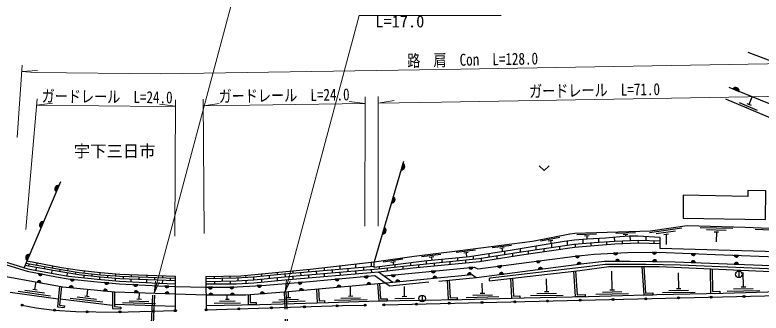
# Model space of a CAD drawing. Units: millimetres at full size, sheet at 1:1000; details may follow other scales. Extents: x 40000 to 680000, y 20000 to 380000.
# Drawn here: x 203468 to 317349, y 271571 to 317092 of the extents above; entities that cross this region are included whole.
import ezdxf
from ezdxf.enums import TextEntityAlignment as Align

# ---------------------------------------------------------------- set-up
doc = ezdxf.new("R2010")
doc.units = ezdxf.units.MM
doc.header["$LTSCALE"] = 1000
doc.linetypes.add('DASHED', pattern=[7.5, 6, -1.5])
doc.layers.add('M-BGD', color=7, linetype='Continuous', lineweight=25)
doc.layers.add('M-STR-HTXT', color=7, linetype='Continuous', lineweight=13)
doc.layers.add('M-BMK-HTXT', color=7, linetype='Continuous')
doc.styles.add('ＭＳ ゴシック', font='')
doc.styles.get('ＭＳ ゴシック').set_extended_font_data('MS Gothic')

# ---------------------------------------------------------------- blocks, each defined once
blk = doc.blocks.new('open_arrow')
at = {"color": 0, "linetype": 'Continuous', "lineweight": -2}
blk.add_lwpolyline([(7.5, 1.25), (0, 0), (7.5, -1.25)], dxfattribs=at)

msp = doc.modelspace()

# ---------------------------------------------------------------- hatches: boundary and pattern name
at = {"layer": 'M-BGD'}
for points in [[(313058, 305788, -0.82183), (313977, 305418)], [(262686, 294387, -0.82183), (262409, 293436)], [(209782, 290129, -0.82183), (210169, 291041)], [(261215, 289345, -0.82183), (260937, 288393)], [(207443, 284611, -0.82183), (207830, 285524)], [(259837, 284623, -0.82183), (259559, 283672)], [(205328, 279622, -0.82183), (205715, 280534)], [(289004, 280257), (289626, 280328, -0.84072)], [(294846, 280735), (295471, 280767, -0.84072)], [(300760, 280864), (301385, 280844, -0.84072)], [(306703, 280641), (307328, 280615, -0.84072)], [(313257, 280389), (313883, 280367, -0.84072)], [(283050, 279492), (283671, 279572, -0.84072)], [(289889, 279078), (289268, 278997, -0.84072)], [(295744, 279497), (295118, 279497, -0.84072)], [(301423, 279435), (300797, 279445, -0.84072)], [(307316, 279276), (306691, 279299, -0.84072)], [(313889, 279027), (313264, 279050, -0.84072)], [(267017, 277964), (267639, 278025, -0.84072)], [(272750, 278526), (273373, 278587, -0.84072)], [(277138, 278732), (277758, 278812, -0.84072)], [(283970, 278308), (283350, 278227, -0.84072)], [(207034, 277632), (207649, 277516, -0.84072)], [(211906, 276773), (212528, 276710, -0.84072)], [(252335, 276751), (252958, 276810, -0.84072)], [(256782, 277174), (257405, 277233, -0.84072)], [(260905, 277366), (261528, 277427, -0.84072)], [(267881, 276951), (267258, 276890, -0.84072)], [(273152, 277471), (272529, 277410, -0.84072)], [(278015, 277533), (277395, 277452, -0.84072)], [(207465, 276199), (206850, 276311, -0.84072)], [(212376, 275441), (211753, 275503, -0.84072)], [(217165, 276251), (217788, 276195, -0.84072)], [(221582, 275939), (222207, 275908, -0.84072)], [(226354, 275712), (226980, 275689, -0.84072)], [(241083, 275799), (240458, 275766, 0.84072)], [(246680, 276224), (247304, 276272, -0.84072)], [(253233, 275574), (252609, 275518, -0.84072)], [(257800, 275983), (257177, 275927, -0.84072)], [(262210, 276391), (261587, 276330, -0.84072)], [(217590, 274926), (216967, 274987, -0.84072)], [(222302, 274691), (221677, 274712, -0.84072)], [(227005, 274529), (226379, 274550, -0.84072)], [(232990, 275536), (233616, 275539, -0.84072)], [(233694, 274332), (233069, 274332, -0.84072)], [(236252, 275542), (236877, 275576, -0.84072)], [(236970, 274332), (236345, 274332, -0.84072)], [(241534, 274559), (240910, 274508, -0.84072)], [(247490, 275061), (246867, 275005, -0.84072)], [(274603, 273179, -1), (274903, 273186, -1)], [(279602, 273296, -1), (279902, 273302, -1)], [(284600, 273412, -1), (284900, 273419, -1)], [(289599, 273528, -1), (289899, 273535, -1)], [(294598, 273644, -1), (294898, 273651, -1)], [(299596, 273760, -1), (299896, 273767, -1)], [(304595, 273876, -1), (304895, 273883, -1)], [(309594, 273993, -1), (309893, 274000, -1)], [(314592, 274109, -1), (314892, 274116, -1)], [(204429, 272809, -1), (204729, 272789, -1)], [(232496, 272052, -1), (232796, 272052, -1)], [(237494, 272204, -1), (237793, 272213, -1)], [(242491, 272361, -1), (242791, 272370, -1)], [(247489, 272517, -1), (247788, 272527, -1)], [(252486, 272674, -1), (252786, 272683, -1)], [(256758, 272794, -1), (257058, 272803, -1)], [(259607, 272831, -1), (259907, 272838, -1)], [(264606, 272947, -1), (264906, 272954, -1)], [(269604, 273063, -1), (269904, 273070, -1)], [(209366, 272029, -1), (209665, 272008, -1)], [(214358, 271779, -1), (214658, 271776, -1)], [(219357, 271740, -1), (219657, 271747, -0.41421), (219511, 271594, -0.41421)], [(224356, 271856, -1), (224656, 271863, -0.41421), (224510, 271710, -0.41421)], [(227804, 271950, -1), (228103, 271930, -1)]]:
    msp.add_hatch(color=256, dxfattribs=at).paths.add_polyline_path(points)

# ---------------------------------------------------------------- linework, layer by layer
for p, q in [((315317, 311391), (344339, 300547)), ((313058, 305788), (313977, 305418)), ((315509, 303426), (316008, 304600)), ((314011, 303737), (316771, 302562)), ((315186, 303563), (315831, 303289)), ((262786, 294727), (258315, 279406)), ((262686, 294387), (262409, 293436)), ((210413, 291617), (204860, 278518)), ((209782, 290129), (210169, 291041)), ((261215, 289345), (260937, 288393)), ((207443, 284611), (207830, 285524)), ((259837, 284623), (259559, 283672)), ((292234, 283625), (289236, 283521)), ((298164, 283829), (295166, 283726)), ((305251, 284531), (300301, 283824)), ((304303, 284093), (301333, 283669)), ((303207, 283633), (302514, 283534)), ((302860, 283584), (302849, 282060)), ((313039, 284463), (308040, 284597)), ((312031, 284190), (309032, 284270)), ((310873, 283921), (310174, 283939)), ((310523, 283930), (310483, 282431)), ((321455, 284096), (316460, 284338)), ((286650, 283126), (283704, 282559)), ((285566, 282673), (284879, 282541)), ((285223, 282607), (285308, 282166)), ((287754, 282565), (287772, 281925)), ((290148, 282825), (290165, 282203)), ((291093, 283345), (290394, 283321)), ((290744, 283333), (290759, 282875)), ((292545, 282961), (292560, 282407)), ((293759, 282487), (293771, 282037)), ((294941, 283129), (294957, 282568)), ((296156, 282620), (296168, 282170)), ((297023, 283550), (296323, 283526)), ((296673, 283538), (296683, 283256)), ((297337, 283289), (297355, 282671)), ((298554, 282722), (298567, 282272)), ((299740, 283218), (299755, 282692)), ((300957, 282656), (300969, 282205)), ((279262, 281908), (276287, 281524)), ((278152, 281523), (277458, 281433)), ((277805, 281478), (277875, 280938)), ((280585, 281371), (280599, 280877)), ((282974, 281773), (282990, 281227)), ((284185, 281402), (284198, 280949)), ((285364, 282175), (285381, 281576)), ((286576, 281750), (286589, 281298)), ((288968, 282093), (288980, 281642)), ((291363, 282313), (291375, 281862)), ((205328, 279622), (205715, 280534)), ((268494, 280532), (265517, 280163)), ((267382, 280152), (266687, 280066)), ((273772, 281199), (270797, 280814)), ((272663, 280813), (271968, 280724)), ((272315, 280769), (272399, 280125)), ((273413, 280256), (273426, 279814)), ((275804, 280621), (275818, 280135)), ((277013, 280320), (277026, 279867)), ((278195, 280987), (278208, 280506)), ((279403, 280691), (279416, 280238)), ((281794, 281053), (281807, 280600)), ((289626, 280328), (289004, 280257)), ((295471, 280767), (294846, 280735)), ((301385, 280844), (300760, 280864)), ((307328, 280615), (306703, 280641)), ((313883, 280367), (313257, 280389)), ((205595, 279078), (205547, 278751)), ((206824, 279186), (206776, 278859)), ((255439, 279079), (255456, 278480)), ((257833, 279351), (257851, 278686)), ((262659, 279777), (259688, 279358)), ((261554, 279379), (260861, 279281)), ((261207, 279330), (261267, 278908)), ((263839, 279228), (263849, 278860)), ((266231, 279518), (266243, 279101)), ((267035, 280109), (267097, 279603)), ((267440, 279220), (267453, 278769)), ((268626, 279754), (268637, 279339)), ((269834, 279458), (269847, 279007)), ((271020, 279989), (271032, 279577)), ((272229, 279696), (272241, 279245)), ((274622, 279949), (274635, 279496)), ((283671, 279572), (283050, 279492)), ((289268, 278997), (289889, 279078)), ((295118, 279497), (295744, 279497)), ((300797, 279445), (301423, 279435)), ((306691, 279299), (307316, 279276)), ((313264, 279050), (313889, 279027)), ((206728, 278533), (206665, 278109)), ((207957, 278641), (207909, 278315)), ((209089, 278096), (209026, 277664)), ((209186, 278750), (209138, 278423)), ((210318, 278205), (210270, 277878)), ((211552, 278341), (211503, 278014)), ((214024, 277988), (214009, 277657)), ((245865, 278028), (245876, 277657)), ((248259, 278268), (248271, 277862)), ((249468, 277965), (249481, 277515)), ((250653, 278536), (250666, 278068)), ((251864, 278171), (251876, 277721)), ((253046, 278808), (253061, 278274)), ((254259, 278377), (254271, 277927)), ((255469, 278030), (255482, 277579)), ((256654, 278583), (256667, 278132)), ((257864, 278235), (257877, 277785)), ((258938, 277876), (261153, 276287)), ((259053, 278633), (259062, 278342)), ((260258, 278472), (260271, 278020)), ((261446, 278930), (261455, 278601)), ((262652, 278731), (262665, 278279)), ((265046, 278983), (265059, 278532)), ((267639, 278025), (267017, 277964)), ((273373, 278587), (272750, 278526)), ((277758, 278812), (277138, 278732)), ((283350, 278227), (283970, 278308)), ((294612, 275114), (294555, 277958)), ((313949, 277988), (313932, 276988)), ((207649, 277516), (207034, 277632)), ((211455, 277688), (211390, 277246)), ((212528, 276710), (211906, 276773)), ((212689, 277830), (212641, 277503)), ((213995, 277327), (213980, 276964)), ((215205, 277525), (215191, 277195)), ((216386, 277062), (216372, 276725)), ((216414, 277723), (216400, 277393)), ((217597, 277291), (217583, 276961)), ((218780, 276863), (218764, 276508)), ((218808, 277523), (218794, 277193)), ((219992, 277118), (219978, 276788)), ((221177, 276744), (221160, 276361)), ((221205, 277404), (221191, 277074)), ((222390, 277030), (222376, 276700)), ((223604, 277316), (223589, 276986)), ((224789, 276942), (224774, 276613)), ((226002, 277228), (225988, 276899)), ((227187, 276855), (227173, 276525)), ((232590, 277178), (232646, 272052)), ((233884, 277192), (233893, 276865)), ((235093, 276890), (235106, 276443)), ((236284, 277218), (236293, 276915)), ((237492, 276950), (237505, 276500)), ((238683, 277309), (238691, 277022)), ((239889, 277095), (239902, 276644)), ((241077, 277549), (241086, 277210)), ((241099, 276759), (241112, 276308)), ((242284, 277325), (242296, 276874)), ((243471, 277788), (243481, 277440)), ((243494, 276989), (243506, 276538)), ((244678, 277554), (244691, 277103)), ((245888, 277206), (245901, 276755)), ((247073, 277760), (247086, 277309)), ((248284, 277412), (248296, 276961)), ((250679, 277618), (250691, 277167)), ((252958, 276810), (252335, 276751)), ((253074, 277824), (253087, 277373)), ((257405, 277233), (256782, 277174)), ((261528, 277427), (260905, 277366)), ((267258, 276890), (267881, 276951)), ((272529, 277410), (273152, 277471)), ((277395, 277452), (278015, 277533)), ((284625, 274879), (284597, 276799)), ((304775, 275333), (304752, 277724)), ((314660, 275578), (314634, 277761)), ((206530, 275155), (206697, 276339)), ((206850, 276311), (207465, 276199)), ((217788, 276195), (217165, 276251)), ((222207, 275908), (221582, 275939)), ((223575, 276656), (223557, 276241)), ((225974, 276569), (225955, 276128)), ((226980, 275689), (226354, 275712)), ((233906, 276419), (233917, 276029)), ((236305, 276466), (236318, 276033)), ((238703, 276572), (238716, 276122)), ((241083, 275799), (240458, 275766)), ((247304, 276272), (246680, 276224)), ((254709, 274183), (254675, 275682)), ((257177, 275927), (257800, 275983)), ((261587, 276330), (262210, 276391)), ((262945, 274129), (262915, 275629)), ((274831, 274625), (274799, 276125)), ((202721, 274784), (210086, 273743)), ((203970, 274910), (208921, 274211)), ((205002, 275067), (207973, 274648)), ((206183, 275204), (206876, 275106)), ((211753, 275503), (212376, 275441)), ((214476, 274154), (214600, 275221)), ((216967, 274987), (217590, 274926)), ((221677, 274712), (222302, 274691)), ((222424, 273711), (222474, 274685)), ((226379, 274550), (227005, 274529)), ((233616, 275539), (232990, 275536)), ((236877, 275576), (236252, 275542)), ((240910, 274508), (241534, 274559)), ((245241, 273941), (245210, 274857)), ((246867, 275005), (247490, 275061)), ((252609, 275518), (253233, 275574)), ((274481, 274618), (275181, 274633)), ((283131, 274551), (286130, 274607)), ((284275, 274872), (284975, 274885)), ((292129, 274450), (297127, 274579)), ((293121, 274776), (296120, 274853)), ((294263, 275105), (294962, 275123)), ((300805, 274667), (300805, 274367)), ((301448, 274383), (311549, 274624)), ((302284, 274695), (307284, 274771)), ((303279, 275010), (306279, 275056)), ((304425, 275328), (305125, 275338)), ((311029, 274911), (311029, 274611)), ((311549, 274624), (321477, 274880)), ((312170, 274935), (317170, 275021)), ((313165, 275252), (316165, 275303)), ((314310, 275572), (315010, 275584)), ((210386, 273723), (218358, 272796)), ((211923, 273847), (216890, 273269)), ((212951, 274029), (215931, 273683)), ((214128, 274194), (214823, 274113)), ((220914, 273461), (223913, 273361)), ((222074, 273723), (222773, 273699)), ((233069, 274332), (233694, 274332)), ((234675, 273382), (237075, 273421)), ((235590, 273697), (236150, 273706)), ((235870, 273702), (235860, 274332)), ((236345, 274332), (236970, 274332)), ((242763, 273257), (247760, 273426)), ((243752, 273591), (246751, 273692)), ((244891, 273930), (245591, 273953)), ((250704, 273489), (250705, 273189)), ((252223, 273527), (257221, 273638)), ((253216, 273849), (256215, 273916)), ((254359, 274175), (255059, 274190)), ((258994, 273429), (271718, 273658)), ((259757, 272834), (328400, 274430)), ((260293, 273758), (260293, 273458)), ((261451, 273799), (264451, 273859)), ((262595, 274122), (263295, 274136)), ((265614, 274307), (265617, 273307)), ((270947, 273945), (270947, 273645)), ((271718, 273658), (281191, 273915)), ((272344, 273972), (277343, 274079)), ((273337, 274293), (276337, 274357)), ((280535, 274197), (280535, 273897)), ((281191, 273915), (290976, 274121)), ((282137, 274232), (287136, 274325)), ((290520, 274411), (290520, 274111)), ((290976, 274121), (301448, 274383)), ((211026, 272696), (210995, 272398)), ((218659, 272937), (227953, 272626)), ((219642, 272497), (219621, 272197)), ((219905, 273195), (224902, 273028)), ((233880, 273069), (237880, 273134)), ((240280, 273183), (240280, 272883))]:
    msp.add_line(p, q, dxfattribs=at)
at = {"layer": 'M-BGD', "linetype": 'DASHED'}
for p, q in [((227938, 275652), (232608, 275541)), ((223894, 260811), (224522, 274614)), ((224193, 260795), (224822, 274604)), ((227953, 274496), (232621, 274336)), ((245349, 257160), (244592, 274807)), ((245648, 257178), (244891, 274831))]:
    msp.add_line(p, q, dxfattribs=at)
at = {"layer": 'M-BGD'}
for points in [[(312419, 306046), (326791, 300254), (340832, 295356)], [(311917, 304302), (326853, 297946), (338791, 294108), (336122, 281884), (336787, 276302), (340576, 289196), (343293, 300938)], [(168410, 302441), (177833, 293943), (185159, 287525), (187070, 286007), (189557, 284326), (192165, 283202), (200827, 279337), (205347, 277950), (209817, 277108), (211603, 276804), (216019, 276355), (219424, 276047), (225396, 275748), (227938, 275652)], [(168678, 302738), (178099, 294241), (185416, 287832), (187307, 286330), (189750, 284678), (192326, 283569), (200967, 279712), (205443, 278339), (209887, 277502), (211656, 277200), (216057, 276753), (219452, 276446), (225414, 276148), (227953, 276052)], [(152553, 283300), (152765, 283657), (154824, 288234), (167468, 301279), (185344, 285490), (187109, 284196), (189828, 282786), (198146, 278801), (202122, 277170), (210761, 275601), (218721, 274814), (227953, 274496)], [(283483, 294051), (284233, 293351), (284983, 294051)], [(232590, 277178), (237959, 277237), (248506, 278292), (258315, 279406), (264418, 280268), (271434, 281139), (282457, 282563), (288153, 283660), (288915, 283751), (300447, 284148), (306062, 284950), (314915, 284713), (321103, 284413), (327386, 283812), (331108, 280724)], [(232598, 276394), (237251, 276485), (239914, 276645), (244620, 277097), (258895, 278324), (264228, 278901), (274336, 279905), (280741, 280899), (288842, 282081), (291897, 282362), (294999, 282571), (298647, 282726), (301959, 282626)], [(275867, 276518), (289669, 278084), (294134, 278658), (301818, 278658), (326758, 277586), (326892, 280696), (301923, 281453), (301973, 283086), (298529, 283290), (297255, 283289), (295787, 283205), (293643, 283012), (290819, 282879), (288853, 282721), (287313, 282503), (279350, 281163), (272839, 280168), (265926, 279488), (258272, 278535), (258315, 279406)], [(232602, 276027), (237265, 276035), (239949, 276196), (244661, 276649), (258938, 277876), (264274, 278454), (274393, 279458), (280808, 280454), (288895, 281634), (291933, 281914), (295024, 282121), (298650, 282276), (301945, 282176)], [(259801, 277258), (273567, 278606), (274120, 278344), (288957, 280252), (291877, 280581), (296967, 280845), (300448, 280873), (302886, 280798), (310327, 280492), (321070, 280114), (326856, 279865)], [(227953, 276827), (219475, 277137), (216515, 277380), (213268, 277739), (210515, 278169), (205134, 279163)], [(227953, 271940), (227953, 277157), (219495, 277466), (216546, 277709), (213312, 278066), (210571, 278494), (205266, 279474)], [(273891, 276996), (290300, 279132), (293471, 279497), (297390, 279497), (304251, 279392), (326799, 278538)], [(227953, 276497), (219455, 276807), (216483, 277052), (213224, 277412), (210460, 277843), (205002, 278852)], [(232593, 276838), (237237, 276935), (239879, 277094), (244579, 277545), (258282, 278723)], [(326775, 277986), (305074, 278872), (299763, 278986), (293541, 278986), (290735, 278625), (275980, 276884), (275846, 276873), (275867, 276518)], [(288706, 277974), (288985, 274079), (290520, 274111)], [(289004, 278008), (289264, 274379), (290520, 274411)], [(299166, 278658), (299436, 274333), (300805, 274367)], [(299467, 278658), (299718, 274633), (300805, 274667)], [(309598, 278324), (309650, 274579), (311029, 274611)], [(309898, 278311), (309946, 274879), (311029, 274911)], [(232608, 275541), (232825, 275535), (236398, 275550), (241173, 275804), (247302, 276272), (258385, 277326), (259998, 276179)], [(232621, 274336), (232738, 274332), (238732, 274332), (245200, 274856), (260642, 276237), (273200, 277476), (273891, 276996)], [(279121, 276887), (279264, 273863), (280535, 273897)], [(279420, 276921), (279550, 274163), (280535, 274197)], [(210291, 275686), (209957, 272507), (210995, 272398)], [(210587, 275632), (210286, 272774), (211026, 272696)], [(258814, 276073), (258995, 273429), (260293, 273458)], [(259113, 276100), (259275, 273729), (260293, 273758)], [(269431, 276577), (269600, 273620), (270947, 273645)], [(269730, 276605), (269883, 273920), (270947, 273945)], [(218376, 274848), (218353, 272285), (219621, 272197)], [(218676, 274818), (218656, 272565), (219642, 272497)], [(249491, 275240), (249606, 273156), (250705, 273189)], [(249790, 275266), (249890, 273457), (250704, 273489)], [(232638, 272749), (240861, 272893), (251313, 273207), (258994, 273429)], [(239057, 274358), (239062, 272861), (240280, 272883)], [(239357, 274383), (239361, 273161), (240280, 273183)], [(204579, 272799), (206732, 272386), (209432, 272024), (212786, 271796), (218920, 271730), (227953, 271940)], [(232646, 272052), (253481, 272705), (256908, 272799)]]:
    msp.add_lwpolyline(points, dxfattribs=at)
msp.add_lwpolyline([(305443, 289560), (305433, 286073), (317999, 285862), (318072, 290258), (315339, 290304), (315324, 289371)], close=True, dxfattribs=at)
at = {"layer": 'M-BGD', "linetype": 'DASHED'}
msp.add_lwpolyline([(259998, 276179), (260676, 275756), (273891, 276996)], dxfattribs=at)
at = {"layer": 'M-BGD'}
for centre, radius in [((313940, 277488), 500), ((265616, 273807), 500), ((274753, 273183), 150), ((279752, 273299), 150), ((284750, 273415), 150), ((289749, 273531), 150), ((294748, 273648), 150), ((299746, 273764), 150), ((304745, 273880), 150), ((309744, 273996), 150), ((314742, 274112), 150), ((204579, 272799), 150), ((232646, 272052), 150), ((237643, 272209), 150), ((242641, 272365), 150), ((247639, 272522), 150), ((252636, 272679), 150), ((256908, 272799), 150), ((259757, 272834), 150), ((264756, 272950), 150), ((269754, 273067), 150), ((209515, 272019), 150), ((214508, 271778), 150), ((219507, 271744), 150), ((224506, 271860), 150), ((227953, 271940), 150)]:
    msp.add_circle(centre, radius, dxfattribs=at)
for centre, radius, start, end in [((313481, 305512), 505, 349.22173, 146.87992), ((262454, 293939), 505, 264.90233, 62.56052), ((210066, 290547), 505, 78.19731, 235.8555), ((260982, 288896), 505, 264.90233, 62.56052), ((207727, 285029), 505, 78.19731, 235.8555), ((259604, 284175), 505, 264.90233, 62.56052), ((205612, 280040), 505, 78.19731, 235.8555), ((289309, 280347), 318, 196.32586, 356.54359), ((295156, 280806), 318, 192.85183, 353.06956), ((301074, 280908), 318, 188.12445, 348.34219), ((307017, 280683), 318, 187.53884, 347.75658), ((313572, 280433), 318, 187.87514, 348.09287), ((283353, 279586), 318, 197.21936, 357.43709), ((289585, 278984), 318, 17.30701, 177.52474), ((295431, 279443), 318, 9.89113, 170.10887), ((301109, 279386), 318, 9.00782, 169.22555), ((307001, 279233), 318, 7.72295, 167.94068), ((313574, 278984), 318, 7.72295, 167.94068), ((267323, 278049), 318, 195.48384, 355.70158), ((273056, 278610), 318, 195.48384, 355.70158), ((277441, 278826), 318, 197.21936, 357.43709), ((283667, 278213), 318, 17.30701, 177.52474), ((207352, 277628), 318, 179.22872, 339.44646), ((212223, 276796), 318, 184.08771, 344.30544), ((252641, 276835), 318, 195.32515, 355.54289), ((257088, 277258), 318, 195.32515, 355.54289), ((261211, 277451), 318, 195.48384, 355.70158), ((267575, 276866), 318, 15.5283, 175.74603), ((272846, 277386), 318, 15.5283, 175.74603), ((277712, 277438), 318, 17.30701, 177.52474), ((207148, 276202), 318, 359.5963, 159.81403), ((212059, 275418), 318, 4.24378, 164.46151), ((217481, 276277), 318, 184.72124, 344.93897), ((221897, 275978), 318, 187.03132, 347.24905), ((226669, 275755), 318, 187.7292, 347.94694), ((240768, 275837), 318, 192.93111, 353.14884), ((246987, 276303), 318, 194.25864, 354.47638), ((252926, 275492), 318, 15.00052, 175.21825), ((257493, 275900), 318, 15.00052, 175.21825), ((261904, 276306), 318, 15.5283, 175.74603), ((217273, 274902), 318, 4.24378, 164.46151), ((221988, 274647), 318, 7.92239, 168.14012), ((226690, 274485), 318, 7.92239, 168.14012), ((233303, 275592), 318, 190.12748, 350.34521), ((233382, 274277), 318, 9.89113, 170.10887), ((236562, 275614), 318, 192.93111, 353.14884), ((236658, 274277), 318, 9.89113, 170.10887), ((241226, 274479), 318, 14.52349, 174.74122), ((247183, 274978), 318, 15.00052, 175.21825)]:
    msp.add_arc(centre, radius, start, end, dxfattribs=at)
at = {"layer": 'M-STR-HTXT'}
for p, q in [((203790, 298358), (204558, 309444)), ((204489, 308446), (206937, 308619)), ((205152, 284326), (206854, 304298)), ((227889, 283330), (227998, 304137)), ((232330, 283743), (232219, 304204)), ((256898, 284818), (256922, 304591)), ((258898, 284816), (258922, 304623)), ((206769, 303299), (209204, 303616)), ((227993, 303137), (225556, 303441)), ((232225, 303204), (256921, 303591)), ((232225, 303204), (234650, 303583)), ((256921, 303591), (254485, 303895)), ((258921, 303622), (261347, 304002))]:
    msp.add_line(p, q, dxfattribs=at)
for points in [[(224738, 274607), (236880, 320179), (258530, 320179)], [(244729, 274818), (256019, 317016), (277669, 317016)], [(204489, 308446), (206571, 308302), (225754, 308103), (268505, 308773), (330028, 309847)], [(258921, 303622), (268588, 303774), (329986, 304845)], [(206769, 303299), (225768, 303102), (227993, 303137)]]:
    msp.add_lwpolyline(points, dxfattribs=at)

# ---------------------------------------------------------------- block references
at = {"layer": 'M-STR-HTXT', "xscale": 240, "yscale": 240}
for p, rotation in [((224738, 274607), 75.1), ((244729, 274818), 75)]:
    msp.add_blockref('open_arrow', p, dxfattribs=dict(at, rotation=rotation))

# ---------------------------------------------------------------- texts
at = {"layer": 'M-BMK-HTXT', "style": 'ＭＳ ゴシック'}
msp.add_text('宇下三日市', height=1833, dxfattribs=at).set_placement((218689, 296301), align=Align.MIDDLE_CENTER)
at = {"layer": 'M-STR-HTXT', "style": 'ＭＳ ゴシック'}
msp.add_text('L=17.0', height=1833, dxfattribs=at).set_placement((258474, 317016), align=Align.TOP_LEFT)
at = {"layer": 'M-STR-HTXT', "style": 'ＭＳ ゴシック', "width": 0.8}
for s, rotation, p in [('路  肩  Con  L=128.0', 0.999, (273355, 308807)), ('ガードレール\u3000L=71.0', 0.999, (291954, 304130)), ('ガードレール\u3000L=24.0', 359.406, (217528, 303136)), ('ガードレール\u3000L=24.0', 0.899, (244574, 303346))]:
    msp.add_text(s, height=1833, rotation=rotation, dxfattribs=at).set_placement(p, align=Align.BOTTOM_CENTER)

doc.saveas('drawing.dxf')
